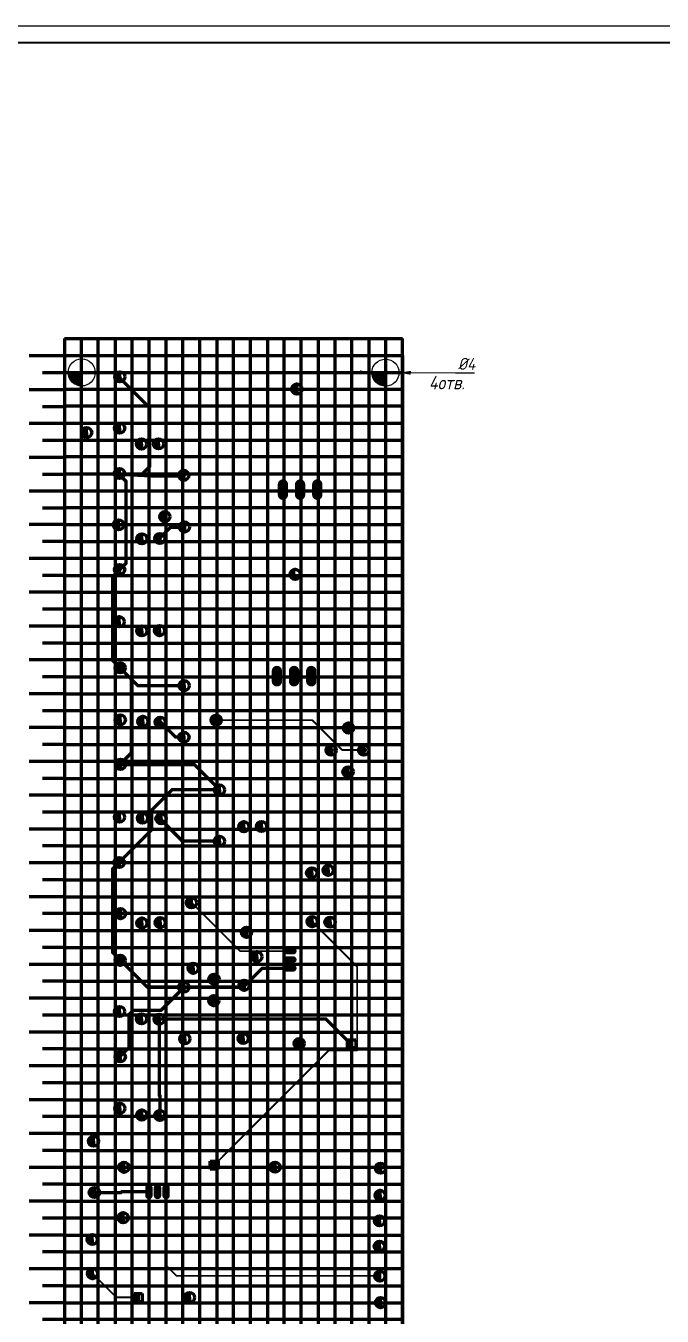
# Model space of a CAD drawing. Header units: millimetres. Extents: x 0 to 8800, y -367 to 2333.
# Drawn here: x 6874.5 to 7062.7, y 1215 to 1596.4 of the extents above; entities that cross this region are included whole.
import ezdxf

# ---------------------------------------------------------------- set-up
doc = ezdxf.new("R2010")
doc.units = ezdxf.units.MM
doc.header["$LTSCALE"] = 0.5
doc.layers.get('0').update_dxf_attribs({"lineweight": 60})
doc.layers.get('Defpoints').update_dxf_attribs({"color": 5})
for name, color, linetype in [('3-размеры', 6, 'Continuous'), ('BottomLayer', 5, 'Continuous'), ('KONTUR', 7, 'Continuous')]:
    doc.layers.add(name, color=color, linetype=linetype)
doc.layers.add('Основная', color=7, linetype='Continuous', lineweight=40)
doc.layers.add('Слой1', color=7, linetype='Continuous', lineweight=60)
doc.styles.get("Standard").update_dxf_attribs({"font": 'isocpeui.ttf', "width": 0.9})
doc.dimstyles.new('ISO-25', dxfattribs={"dimtxt": 3.5, "dimasz": 3.5, "dimexe": 2, "dimexo": 0, "dimgap": 1, "dimtad": 1, "dimtoh": 1, "dimdec": 0, "dimtxsty": 'Standard', "dimcen": 2.5, "dimadec": 0, "dimazin": 0, "dimtfac": 1, "dimtdec": 0, "dimtmove": 0, "dimatfit": 3, "dimldrblk": 'DOTSMALL', "dimfxl": 1, "dimarcsym": 0})

# ---------------------------------------------------------------- blocks, each defined once
blk = doc.blocks.new('*U91')
blk.add_line((0, 1.97), (0, -1.97))
blk = doc.blocks.new('*U92')
at = {"color": 0, "linetype": 'ByBlock', "lineweight": -2, "transparency": 16777216}
for p in [(0, 0), (10, 0), (20, 0), (30, 0), (40, 0), (50, 0), (60, 0), (70, 0), (80, 0), (90, 0), (100, 0), (110, 0), (120, 0), (130, 0), (140, 0), (150, 0), (160, 0), (170, 0), (180, 0), (190, 0), (200, 0), (210, 0), (220, 0), (230, 0), (240, 0), (250, 0)]:
    blk.add_blockref('*U91', p, dxfattribs=at)
blk = doc.blocks.new('*U93')
blk.add_line((3.25, 0), (-3.25, 0))
blk = doc.blocks.new('*U94')
at = {"color": 0, "linetype": 'ByBlock', "lineweight": -2, "transparency": 16777216}
for p in [(0, 0), (0, -5), (0, -10), (0, -15), (0, -20), (0, -25), (0, -30), (0, -35), (0, -40), (0, -45), (0, -50), (0, -55), (0, -60), (0, -65), (0, -70), (0, -75), (0, -80), (0, -85), (0, -90), (0, -95), (0, -100), (0, -105), (0, -110), (0, -115), (0, -120), (0, -125), (0, -130), (0, -135), (0, -140), (0, -145), (0, -150), (0, -155), (0, -160), (0, -165), (0, -170), (0, -175), (0, -180), (0, -185), (0, -190), (0, -195), (0, -200), (0, -205), (0, -210), (0, -215), (0, -220), (0, -225), (0, -230), (0, -235), (0, -240), (0, -245), (0, -250)]:
    blk.add_blockref('*U93', p, dxfattribs=at)
blk = doc.blocks.new('*U85')
for p, q in [((-50, 5), (50, 5)), ((-50, 0), (50, 0)), ((50, -5), (-50, -5))]:
    blk.add_line(p, q)
blk = doc.blocks.new('*U86')
at = {"color": 0, "linetype": 'ByBlock', "lineweight": -2, "transparency": 16777216}
for p in [(0, 285), (0, 270), (0, 255), (0, 240), (0, 225), (0, 210), (0, 195), (0, 180), (0, 165), (0, 150), (0, 135), (0, 120), (0, 105), (0, 90), (0, 75), (0, 60), (0, 45), (0, 30), (0, 15), (0, 0)]:
    blk.add_blockref('*U85', p, dxfattribs=at)
blk = doc.blocks.new('*U87')
for p, q in [((-5, 152.5), (-5, 147.5)), ((0, -152.5), (0, 152.5)), ((5, -152.5), (5, 152.5)), ((-5, 147.5), (-5, -152.5))]:
    blk.add_line(p, q)
blk = doc.blocks.new('*U88')
at = {"color": 0, "linetype": 'ByBlock', "lineweight": -2, "transparency": 16777216}
for p in [(0, 0), (15, 0), (30, 0), (45, 0), (60, 0), (75, 0), (90, 0)]:
    blk.add_blockref('*U87', p, dxfattribs=at)
blk = doc.blocks.new('*D108')
at = {"layer": '3-размеры', "color": 0, "lineweight": -2, "transparency": 16777216}
for p, q in [((6973.36, 1493.97), (6969.86, 1493.99)), ((6976.86, 1493.94), (6984.86, 1493.88)), ((7001.53, 1493.75), (6988.36, 1493.85)), ((7007.17, 1493.75), (7001.53, 1493.75))]:
    blk.add_line(p, q, dxfattribs=at)
at = {"layer": '3-размеры', "color": 0, "transparency": 16777216}
for points in [[(6973.37, 1494.55), (6973.36, 1493.38), (6976.86, 1493.94)], [(6988.37, 1494.43), (6988.36, 1493.27), (6984.86, 1493.88)]]:
    blk.add_solid(points, dxfattribs=at)
at = {"layer": 'Defpoints', "color": 0, "transparency": 16777216}
for p in [(6976.86, 1493.94), (6984.86, 1493.88)]:
    blk.add_point(p, dxfattribs=at)
at = {"layer": '3-размеры', "color": 0, "transparency": 16777216, "insert": (7004.85, 1496.5), "char_height": 3.5, "width": 4.1667, "attachment_point": 5}
blk.add_mtext('%%C4', dxfattribs=at)
blk = doc.blocks.new('_DotSmall')
at = {"color": 0, "linetype": 'ByBlock', "const_width": 0.5}
blk.add_lwpolyline([(-0.0625, 0, 1), (0.0625, 0, 1)], format="xyb", close=True, dxfattribs=at)

msp = doc.modelspace()

# ---------------------------------------------------------------- hatches: boundary and pattern name
h = msp.add_hatch(color=256)
h.dxf.hatch_style = 1
h.paths.add_polyline_path([(6902.33, 1494.15, 0.414214), (6900.83, 1492.65, 0.414214), (6902.33, 1491.15), (6902.33, 1492.65)])
h = msp.add_hatch(color=256)
h.dxf.hatch_style = 1
h.paths.add_polyline_path([(6954.67, 1490.54, 0.414214), (6953.17, 1489.04, 0.414214), (6954.67, 1487.54), (6954.67, 1489.04)])
h = msp.add_hatch(color=256)
h.dxf.hatch_style = 1
h.paths.add_polyline_path([(6892.48, 1477.66, 0.414214), (6890.98, 1476.16, 0.414214), (6892.48, 1474.66), (6892.48, 1476.16)])
h = msp.add_hatch(color=256)
h.dxf.hatch_style = 1
h.paths.add_polyline_path([(6902.24, 1478.97, 0.414214), (6900.74, 1477.47, 0.414214), (6902.24, 1475.97), (6902.24, 1477.47)])
h = msp.add_hatch(color=256)
h.dxf.hatch_style = 1
h.paths.add_polyline_path([(6908.74, 1474.3, 0.414214), (6907.24, 1472.8, 0.414214), (6908.74, 1471.3), (6908.74, 1472.8)])
h = msp.add_hatch(color=256)
h.dxf.hatch_style = 1
h.paths.add_polyline_path([(6913.75, 1474.35, 0.414214), (6912.25, 1472.85, 0.414214), (6913.75, 1471.35), (6913.75, 1472.85)])
h = msp.add_hatch(color=256)
h.dxf.hatch_style = 1
h.paths.add_polyline_path([(6902.17, 1465.57, 0.414214), (6900.67, 1464.07, 0.414214), (6902.17, 1462.57), (6902.17, 1464.07)])
h = msp.add_hatch(color=256)
h.dxf.hatch_style = 1
h.paths.add_polyline_path([(6921.19, 1465.04, 0.414214), (6919.69, 1463.54, 0.414214), (6921.19, 1462.04), (6921.19, 1463.54)])
h = msp.add_hatch(color=256)
h.dxf.hatch_style = 1
h.paths.add_polyline_path([(6901.89, 1450.39, 0.414214), (6900.39, 1448.89, 0.414214), (6901.89, 1447.39), (6901.89, 1448.89)])
h = msp.add_hatch(color=256)
h.dxf.hatch_style = 1
h.paths.add_polyline_path([(6915.63, 1452.82, 0.414214), (6914.13, 1451.32, 0.414214), (6915.63, 1449.82), (6915.63, 1451.32)])
h = msp.add_hatch(color=256)
h.dxf.hatch_style = 1
h.paths.add_polyline_path([(6921.45, 1449.77, 0.414214), (6919.95, 1448.27, 0.414214), (6921.45, 1446.77), (6921.45, 1448.27)])
h = msp.add_hatch(color=256)
h.dxf.hatch_style = 1
h.paths.add_polyline_path([(6908.84, 1446.25, 0.414214), (6907.34, 1444.75, 0.414214), (6908.84, 1443.25), (6908.84, 1444.75)])
h = msp.add_hatch(color=256)
h.dxf.hatch_style = 1
h.paths.add_polyline_path([(6914.12, 1446.38, 0.414214), (6912.62, 1444.88, 0.414214), (6914.12, 1443.38), (6914.12, 1444.88)])
h = msp.add_hatch(color=256)
h.dxf.hatch_style = 1
h.paths.add_polyline_path([(6902.24, 1437.16, 0.414214), (6900.74, 1435.66, 0.414214), (6902.24, 1434.16), (6902.24, 1435.66)])
h = msp.add_hatch(color=256)
h.dxf.hatch_style = 1
h.paths.add_polyline_path([(6954.18, 1435.77, 0.414214), (6952.68, 1434.27, 0.414214), (6954.18, 1432.77), (6954.18, 1434.27)])
h = msp.add_hatch(color=256)
h.dxf.hatch_style = 1
h.paths.add_polyline_path([(6902.09, 1421.77, 0.414214), (6900.59, 1420.27, 0.414214), (6902.09, 1418.77), (6902.09, 1420.27)])
h = msp.add_hatch(color=256)
h.dxf.hatch_style = 1
h.paths.add_polyline_path([(6908.8, 1419.07, 0.414214), (6907.3, 1417.57, 0.414214), (6908.8, 1416.07), (6908.8, 1417.57)])
h = msp.add_hatch(color=256)
h.dxf.hatch_style = 1
h.paths.add_polyline_path([(6914.08, 1419.14, 0.414214), (6912.58, 1417.64, 0.414214), (6914.08, 1416.14), (6914.08, 1417.64)])
h = msp.add_hatch(color=256)
h.dxf.hatch_style = 1
h.paths.add_polyline_path([(6902.42, 1408.15, 0.414214), (6900.92, 1406.65, 0.414214), (6902.42, 1405.15), (6902.42, 1406.65)])
h = msp.add_hatch(color=256)
h.dxf.hatch_style = 1
h.paths.add_polyline_path([(6921.33, 1402.87, 0.414214), (6919.83, 1401.37, 0.414214), (6921.33, 1399.87), (6921.33, 1401.37)])
h = msp.add_hatch(color=256)
h.dxf.hatch_style = 1
h.paths.add_polyline_path([(6902.45, 1392.77, 0.414214), (6900.95, 1391.27, 0.414214), (6902.45, 1389.77), (6902.45, 1391.27)])
h = msp.add_hatch(color=256)
h.dxf.hatch_style = 1
h.paths.add_polyline_path([(6909.09, 1392.3, 0.414214), (6907.59, 1390.8, 0.414214), (6909.09, 1389.3), (6909.09, 1390.8)])
h = msp.add_hatch(color=256)
h.dxf.hatch_style = 1
h.paths.add_polyline_path([(6929.28, 1391.16, 1), (6932.28, 1391.16, 1)])
h = msp.add_hatch(color=256)
h.dxf.hatch_style = 1
h.paths.add_polyline_path([(6914.27, 1392.08, 0.414214), (6912.77, 1390.58, 0.414214), (6914.27, 1389.08), (6914.27, 1390.58)])
h = msp.add_hatch(color=256)
h.dxf.hatch_style = 1
h.paths.add_polyline_path([(6969.91, 1390.33, 0.414214), (6968.41, 1388.83, 0.414214), (6969.91, 1387.33), (6969.91, 1388.83)])
h = msp.add_hatch(color=256)
h.dxf.hatch_style = 1
h.paths.add_polyline_path([(6921.28, 1387.61, 0.414214), (6919.78, 1386.11, 0.414214), (6921.28, 1384.61), (6921.28, 1386.11)])
h = msp.add_hatch(color=256)
h.dxf.hatch_style = 1
h.paths.add_polyline_path([(6964.83, 1383.8, 0.414214), (6963.33, 1382.3, 0.414214), (6964.83, 1380.8), (6964.83, 1382.3)])
h = msp.add_hatch(color=256)
h.dxf.hatch_style = 1
h.paths.add_polyline_path([(6974.43, 1383.78, 0.414214), (6972.93, 1382.28, 0.414214), (6974.43, 1380.78), (6974.43, 1382.28)])
h = msp.add_hatch(color=256)
h.dxf.hatch_style = 1
h.paths.add_polyline_path([(6902.51, 1379.61, 0.414214), (6901.01, 1378.11, 0.414214), (6902.51, 1376.61), (6902.51, 1378.11)])
h = msp.add_hatch(color=256)
h.dxf.hatch_style = 1
h.paths.add_polyline_path([(6969.8, 1377.39, 0.414214), (6968.3, 1375.89, 0.414214), (6969.8, 1374.39), (6969.8, 1375.89)])
h = msp.add_hatch(color=256)
h.dxf.hatch_style = 1
h.paths.add_polyline_path([(6931.78, 1372.03, 0.414214), (6930.28, 1370.53, 0.414214), (6931.78, 1369.03), (6931.78, 1370.53)])
h = msp.add_hatch(color=256)
h.dxf.hatch_style = 1
h.paths.add_polyline_path([(6902.22, 1364.03, 0.414214), (6900.72, 1362.53, 0.414214), (6902.22, 1361.03), (6902.22, 1362.53)])
h = msp.add_hatch(color=256)
h.dxf.hatch_style = 1
h.paths.add_polyline_path([(6909.02, 1363.67, 0.414214), (6907.52, 1362.17, 0.414214), (6909.02, 1360.67), (6909.02, 1362.17)])
h = msp.add_hatch(color=256)
h.dxf.hatch_style = 1
h.paths.add_polyline_path([(6914.49, 1363.55, 0.414214), (6912.99, 1362.05, 0.414214), (6914.49, 1360.55), (6914.49, 1362.05)])
h = msp.add_hatch(color=256)
h.dxf.hatch_style = 1
h.paths.add_polyline_path([(6938.98, 1361.18, 0.414214), (6937.48, 1359.68, 0.414214), (6938.98, 1358.18), (6938.98, 1359.68)])
h = msp.add_hatch(color=256)
h.dxf.hatch_style = 1
h.paths.add_polyline_path([(6944.21, 1361.24, 0.414214), (6942.71, 1359.74, 0.414214), (6944.21, 1358.24), (6944.21, 1359.74)])
h = msp.add_hatch(color=256)
h.dxf.hatch_style = 1
h.paths.add_polyline_path([(6931.74, 1356.92, 0.414214), (6930.24, 1355.42, 0.414214), (6931.74, 1353.92), (6931.74, 1355.42)])
h = msp.add_hatch(color=256)
h.dxf.hatch_style = 1
h.paths.add_polyline_path([(6902.15, 1350.61, 0.414214), (6900.65, 1349.11, 0.414214), (6902.15, 1347.61), (6902.15, 1349.11)])
h = msp.add_hatch(color=256)
h.dxf.hatch_style = 1
h.paths.add_polyline_path([(6959.05, 1347.51, 0.414214), (6957.55, 1346.01, 0.414214), (6959.05, 1344.51), (6959.05, 1346.01)])
h = msp.add_hatch(color=256)
h.dxf.hatch_style = 1
h.paths.add_polyline_path([(6963.94, 1348.28, 0.414214), (6962.44, 1346.78, 0.414214), (6963.94, 1345.28), (6963.94, 1346.78)])
h = msp.add_hatch(color=256)
h.dxf.hatch_style = 1
h.paths.add_polyline_path([(6902.49, 1335.48, 0.414214), (6900.99, 1333.98, 0.414214), (6902.49, 1332.48), (6902.49, 1333.98)])
h = msp.add_hatch(color=256)
h.dxf.hatch_style = 1
h.paths.add_polyline_path([(6923.52, 1338.67, 0.414214), (6922.02, 1337.17, 0.414214), (6923.52, 1335.67), (6923.52, 1337.17)])
h = msp.add_hatch(color=256)
h.dxf.hatch_style = 1
h.paths.add_polyline_path([(6908.86, 1332.7, 0.414214), (6907.36, 1331.2, 0.414214), (6908.86, 1329.7), (6908.86, 1331.2)])
h = msp.add_hatch(color=256)
h.dxf.hatch_style = 1
h.paths.add_polyline_path([(6914.26, 1332.81, 0.414214), (6912.76, 1331.31, 0.414214), (6914.26, 1329.81), (6914.26, 1331.31)])
h = msp.add_hatch(color=256)
h.dxf.hatch_style = 1
h.paths.add_polyline_path([(6959.2, 1333.12, 0.414214), (6957.7, 1331.62, 0.414214), (6959.2, 1330.12), (6959.2, 1331.62)])
h = msp.add_hatch(color=256)
h.dxf.hatch_style = 1
h.paths.add_polyline_path([(6964.48, 1332.94, 0.414214), (6962.98, 1331.44, 0.414214), (6964.48, 1329.94), (6964.48, 1331.44)])
h = msp.add_hatch(color=256)
h.dxf.hatch_style = 1
h.paths.add_polyline_path([(6939.78, 1329.97, 0.414214), (6938.28, 1328.47, 0.414214), (6939.78, 1326.97), (6939.78, 1328.47)])
h = msp.add_hatch(color=256)
h.dxf.hatch_style = 1
h.paths.add_polyline_path([(6902.38, 1321.68, 0.414214), (6900.88, 1320.18, 0.414214), (6902.38, 1318.68), (6902.38, 1320.18)])
h = msp.add_hatch(color=256)
h.dxf.hatch_style = 1
h.paths.add_polyline_path([(6942.81, 1322.74, 0.414214), (6941.31, 1321.24, 0.414214), (6942.81, 1319.74), (6942.81, 1321.24)])
h = msp.add_hatch(color=256)
h.dxf.hatch_style = 1
h.paths.add_polyline_path([(6924.03, 1319.31, 0.414214), (6922.53, 1317.81, 0.414214), (6924.03, 1316.31), (6924.03, 1317.81)])
h = msp.add_hatch(color=256)
h.dxf.hatch_style = 1
h.paths.add_polyline_path([(6930.16, 1316.12, 0.414214), (6928.66, 1314.62, 0.414214), (6930.16, 1313.12), (6930.16, 1314.62)])
h = msp.add_hatch(color=256)
h.dxf.hatch_style = 1
h.paths.add_polyline_path([(6921.25, 1313.73, 0.414214), (6919.75, 1312.23, 0.414214), (6921.25, 1310.73), (6921.25, 1312.23)])
h = msp.add_hatch(color=256)
h.dxf.hatch_style = 1
h.paths.add_polyline_path([(6939.1, 1314.29, 0.414214), (6937.6, 1312.79, 0.414214), (6939.1, 1311.29), (6939.1, 1312.79)])
h = msp.add_hatch(color=256)
h.dxf.hatch_style = 1
h.paths.add_polyline_path([(6930.1, 1309.77, 0.414214), (6928.6, 1308.27, 0.414214), (6930.1, 1306.77), (6930.1, 1308.27)])
h = msp.add_hatch(color=256)
h.dxf.hatch_style = 1
h.paths.add_polyline_path([(6902.23, 1306.55, 0.414214), (6900.73, 1305.05, 0.414214), (6902.23, 1303.55), (6902.23, 1305.05)])
h = msp.add_hatch(color=256)
h.dxf.hatch_style = 1
h.paths.add_polyline_path([(6908.74, 1304.36, 0.414214), (6907.24, 1302.86, 0.414214), (6908.74, 1301.36), (6908.74, 1302.86)])
h = msp.add_hatch(color=256)
h.dxf.hatch_style = 1
h.paths.add_polyline_path([(6913.94, 1304.25, 0.414214), (6912.44, 1302.75, 0.414214), (6913.94, 1301.25), (6913.94, 1302.75)])
h = msp.add_hatch(color=256)
h.dxf.hatch_style = 1
h.paths.add_polyline_path([(6921.54, 1298.49, 0.414214), (6920.04, 1296.99, 0.414214), (6921.54, 1295.49), (6921.54, 1296.99)])
h = msp.add_hatch(color=256)
h.dxf.hatch_style = 1
h.paths.add_polyline_path([(6938.82, 1298.59, 0.414214), (6937.32, 1297.09, 0.414214), (6938.82, 1295.59), (6938.82, 1297.09)])
h = msp.add_hatch(color=256)
h.dxf.hatch_style = 1
h.paths.add_polyline_path([(6955.37, 1297.08, 0.414214), (6953.87, 1295.58, 0.414214), (6955.37, 1294.08), (6955.37, 1295.58)])
h = msp.add_hatch(color=256)
h.dxf.hatch_style = 1
h.paths.add_polyline_path([(6902.44, 1293.12, 0.414214), (6900.94, 1291.62, 0.414214), (6902.44, 1290.12), (6902.44, 1291.62)])
h = msp.add_hatch(color=256)
h.dxf.hatch_style = 1
h.paths.add_polyline_path([(6970.84, 1296.69), (6969.66, 1296.69), (6969.66, 1294.29), (6970.84, 1294.29)])
h = msp.add_hatch(color=256)
h.dxf.hatch_style = 1
h.paths.add_polyline_path([(6902.29, 1277.92, 0.414214), (6900.79, 1276.42, 0.414214), (6902.29, 1274.92), (6902.29, 1276.42)])
h = msp.add_hatch(color=256)
h.dxf.hatch_style = 1
h.paths.add_polyline_path([(6908.84, 1275.93, 0.414214), (6907.34, 1274.43, 0.414214), (6908.84, 1272.93), (6908.84, 1274.43)])
h = msp.add_hatch(color=256)
h.dxf.hatch_style = 1
h.paths.add_polyline_path([(6914.15, 1275.83, 0.414214), (6912.65, 1274.33, 0.414214), (6914.15, 1272.83), (6914.15, 1274.33)])
h = msp.add_hatch(color=256)
h.dxf.hatch_style = 1
h.paths.add_polyline_path([(6894.53, 1268.19, 0.414214), (6893.03, 1266.69, 0.414214), (6894.53, 1265.19), (6894.53, 1266.69)])
h = msp.add_hatch(color=256)
h.dxf.hatch_style = 1
h.paths.add_polyline_path([(6903.54, 1260.5, 0.414214), (6902.04, 1259, 0.414214), (6903.54, 1257.5), (6903.54, 1259)])
h = msp.add_hatch(color=256)
h.dxf.hatch_style = 1
h.paths.add_polyline_path([(6930.2, 1260.81), (6929.01, 1260.81), (6929.01, 1258.41), (6930.2, 1258.41)])
h = msp.add_hatch(color=256)
h.dxf.hatch_style = 1
h.paths.add_polyline_path([(6948.2, 1260.55, 0.414214), (6946.7, 1259.05, 0.414214), (6948.2, 1257.55), (6948.2, 1259.05)])
h = msp.add_hatch(color=256)
h.dxf.hatch_style = 1
h.paths.add_polyline_path([(6979.4, 1260.23, 0.414214), (6977.9, 1258.73, 0.414214), (6979.4, 1257.23), (6979.4, 1258.73)])
h = msp.add_hatch(color=256)
h.dxf.hatch_style = 1
h.paths.add_polyline_path([(6894.78, 1253.05, 0.414214), (6893.28, 1251.55, 0.414214), (6894.78, 1250.05), (6894.78, 1251.55)])
h = msp.add_hatch(color=256)
h.dxf.hatch_style = 1
h.paths.add_polyline_path([(6979.27, 1252.2, 0.414214), (6977.77, 1250.7, 0.414214), (6979.27, 1249.2), (6979.27, 1250.7)])
h = msp.add_hatch(color=256)
h.dxf.hatch_style = 1
h.paths.add_polyline_path([(6903.28, 1245.59, 0.414214), (6901.78, 1244.09, 0.414214), (6903.28, 1242.59), (6903.28, 1244.09)])
h = msp.add_hatch(color=256)
h.dxf.hatch_style = 1
h.paths.add_polyline_path([(6979.14, 1244.69, 0.414214), (6977.64, 1243.19, 0.414214), (6979.14, 1241.69), (6979.14, 1243.19)])
h = msp.add_hatch(color=256)
h.dxf.hatch_style = 1
h.paths.add_polyline_path([(6894.17, 1239.13, 0.414214), (6892.67, 1237.63, 0.414214), (6894.17, 1236.13), (6894.17, 1237.63)])
h = msp.add_hatch(color=256)
h.dxf.hatch_style = 1
h.paths.add_polyline_path([(6979.06, 1237.13, 0.414214), (6977.56, 1235.63, 0.414214), (6979.06, 1234.13), (6979.06, 1235.63)])
h = msp.add_hatch(color=256)
h.dxf.hatch_style = 1
h.paths.add_polyline_path([(6894.22, 1229.07, 0.414214), (6892.72, 1227.57, 0.414214), (6894.22, 1226.07), (6894.22, 1227.57)])
h = msp.add_hatch(color=256)
h.dxf.hatch_style = 1
h.paths.add_polyline_path([(6979.18, 1228.34, 0.414214), (6977.68, 1226.84, 0.414214), (6979.18, 1225.34), (6979.18, 1226.84)])
h = msp.add_hatch(color=256)
h.dxf.hatch_style = 1
h.paths.add_polyline_path([(6907.7, 1221.64), (6906.52, 1221.64), (6906.52, 1219.24), (6907.7, 1219.24)])
h = msp.add_hatch(color=256)
h.dxf.hatch_style = 1
h.paths.add_polyline_path([(6922.89, 1222.02, 0.414214), (6921.39, 1220.52, 0.414214), (6922.89, 1219.02), (6922.89, 1220.52)])
h = msp.add_hatch(color=256)
h.dxf.hatch_style = 1
h.paths.add_polyline_path([(6979.43, 1220.48, 0.414214), (6977.93, 1218.98, 0.414214), (6979.43, 1217.48), (6979.43, 1218.98)])
at = {"layer": 'BottomLayer'}
h = msp.add_hatch(color=256, dxfattribs=at)
h.dxf.hatch_style = 1
edge = h.paths.add_edge_path()
edge.add_line((6891.02, 1493.95), (6887.02, 1493.95))
edge.add_arc((6891.05, 1493.98), 4.03, 180.378, 269.622)
edge.add_line((6891.02, 1489.95), (6891.02, 1493.95))
h = msp.add_hatch(color=256, dxfattribs=at)
h.dxf.hatch_style = 1
edge = h.paths.add_edge_path()
edge.add_line((6980.86, 1493.91), (6976.86, 1493.91))
edge.add_arc((6980.89, 1493.94), 4.03, 180.378, 269.622)
edge.add_line((6980.86, 1489.91), (6980.86, 1493.91))

# ---------------------------------------------------------------- linework, layer by layer
for p, q in [((6885.95, 1503.97), (6985.95, 1503.97)), ((6985.95, 1498.97), (6985.95, 1503.97)), ((6885.92, 1498.83), (6875.49, 1498.83)), ((6885.92, 1498.83), (6885.92, 1496.33)), ((6885.95, 1498.97), (6985.95, 1498.97)), ((6985.95, 1498.97), (6985.95, 1198.97)), ((6885.92, 1493.83), (6879.42, 1493.83)), ((6885.92, 1488.83), (6875.49, 1488.83)), ((6885.92, 1483.83), (6879.42, 1483.83)), ((6885.92, 1478.83), (6875.49, 1478.83)), ((6885.92, 1473.83), (6879.42, 1473.83)), ((6885.92, 1468.83), (6875.49, 1468.83)), ((6885.92, 1463.83), (6879.42, 1463.83)), ((6885.92, 1458.83), (6875.49, 1458.83)), ((6885.92, 1453.83), (6879.42, 1453.83))]:
    msp.add_line(p, q)
for p, q in [((6963.84, 1382.81), (6963.8, 1381.96)), ((6963.8, 1381.96), (6964.37, 1381.34)), ((6964.46, 1383.38), (6963.84, 1382.81)), ((6973.84, 1382.81), (6973.8, 1381.96)), ((6973.8, 1381.96), (6974.37, 1381.34)), ((6974.46, 1383.38), (6973.84, 1382.81))]:
    msp.add_line(p, q, dxfattribs=at)
for points, const_width in [([(6902.02, 1492.58), (6911.17, 1483.44)], 1), ([(6911.17, 1466.16), (6911.17, 1483.44)], 1), ([(6908.88, 1463.88), (6911.17, 1466.16)], 1), ([(6902.02, 1463.88), (6912.08, 1463.37)], 1), ([(6902.02, 1463.88), (6904.16, 1461.74)], 1), ([(6902.02, 1463.88), (6908.88, 1463.88)], 1), ([(6904.16, 1437.56), (6904.16, 1461.74)], 1), ([(6912.08, 1463.37), (6921.07, 1463.37)], 1), ([(6950.54, 1460.83), (6950.54, 1457.78)], 3.05), ([(6955.62, 1460.83), (6955.62, 1457.78)], 3.05), ([(6960.7, 1460.83), (6960.7, 1457.78)], 3.05), ([(6913.71, 1444.57), (6917.26, 1448.13)], 1), ([(6917.26, 1448.13), (6921.07, 1448.13)], 1), ([(6902.28, 1435.68), (6904.16, 1437.56)], 1), ([(6900.15, 1433.55), (6902.28, 1435.68)], 1), ([(6900.15, 1408.86), (6900.15, 1433.55)], 1), ([(6900.15, 1408.86), (6902.28, 1406.73)], 1), ([(6902.28, 1406.73), (6905.68, 1403.32)], 1), ([(6905.68, 1403.32), (6907.61, 1401.39)], 1), ([(6905.68, 1381.43), (6905.68, 1403.32)], 1), ([(6948.76, 1405.71), (6948.76, 1402.66)], 3.05), ([(6953.84, 1405.71), (6953.84, 1402.66)], 3.05), ([(6958.92, 1405.71), (6958.92, 1402.66)], 3.05), ([(6907.61, 1401.39), (6921.33, 1401.39)], 1), ([(6914.22, 1390.73), (6918.79, 1386.15)], 1), ([(6930.73, 1391.13), (6959.28, 1391.13)], 0.508), ([(6959.28, 1391.13), (6968.06, 1382.34)], 0.508), ([(6918.79, 1386.15), (6921.33, 1386.15)], 1), ([(6902.28, 1378.03), (6905.68, 1381.43)], 1), ([(6968.06, 1382.34), (6974.84, 1382.34)], 0.508), ([(6902.28, 1378.03), (6924.38, 1378.03)], 1), ([(6924.38, 1378.03), (6931.74, 1370.66)], 1), ([(6911.68, 1364.51), (6917.82, 1370.66)], 1), ([(6917.82, 1370.66), (6931.74, 1370.66)], 1), ([(6911.68, 1358.72), (6911.68, 1364.51)], 1), ([(6914.22, 1362.02), (6920.82, 1355.42)], 1), ([(6902.28, 1349.32), (6911.68, 1358.72)], 1), ([(6920.82, 1355.42), (6931.74, 1355.42)], 1), ([(6900.15, 1347.19), (6902.28, 1349.32)], 1), ([(6900.15, 1322.5), (6900.15, 1347.19)], 1), ([(6923.06, 1337.72), (6937.86, 1322.91)], 0.508), ([(6959.17, 1331.61), (6972.48, 1318.3)], 0.508), ([(6953.57, 1322.91), (6951.57, 1322.91)], 2), ([(6900.15, 1322.5), (6902.28, 1320.37)], 1), ([(6902.28, 1320.37), (6910.41, 1312.24)], 1), ([(6937.86, 1322.91), (6952.57, 1322.91)], 0.508), ([(6953.57, 1320.37), (6951.57, 1320.37)], 2), ([(6938.85, 1312.24), (6944.44, 1317.83)], 1), ([(6944.44, 1317.83), (6952.57, 1317.83)], 1), ([(6953.57, 1317.83), (6951.57, 1317.83)], 2), ([(6972.48, 1293.55), (6972.48, 1318.3)], 0.508), ([(6910.41, 1312.24), (6921.33, 1312.24)], 1), ([(6914.47, 1305.38), (6921.33, 1312.24)], 1), ([(6921.33, 1312.24), (6938.85, 1312.24)], 1), ([(6905.02, 1304.11), (6906.29, 1305.38)], 1), ([(6905.02, 1294.41), (6905.02, 1304.11)], 1), ([(6906.29, 1305.38), (6914.47, 1305.38)], 1), ([(6913.96, 1280.29), (6913.96, 1302.84)], 1), ([(6913.96, 1302.84), (6963.24, 1302.84)], 1), ([(6963.24, 1302.84), (6970.6, 1295.48)], 1), ([(6902.28, 1291.67), (6905.02, 1294.41)], 1), ([(6929.96, 1259.41), (6964.1, 1293.55)], 0.508), ([(6964.1, 1293.55), (6972.48, 1293.55)], 0.508), ([(6913.96, 1280.29), (6914.22, 1280.03)], 1), ([(6914.22, 1274.39), (6914.22, 1280.03)], 1), ([(6894.4, 1251.53), (6902.63, 1251.53)], 1), ([(6902.63, 1251.53), (6902.87, 1251.77)], 1), ([(6902.87, 1251.77), (6910.91, 1251.77)], 1), ([(6910.91, 1252.87), (6910.91, 1250.67)], 2.2), ([(6913.45, 1252.87), (6913.45, 1250.67)], 2.2), ([(6915.99, 1252.87), (6915.99, 1250.67)], 2.2), ([(6915.99, 1229.95), (6915.99, 1251.77)], 0.508), ([(6915.99, 1229.95), (6919.04, 1226.9)], 0.508), ([(6894.15, 1227.66), (6901.26, 1220.55)], 0.508), ([(6919.04, 1226.9), (6979.24, 1226.9)], 0.508), ([(6901.26, 1220.55), (6907.61, 1220.55)], 0.508)]:
    msp.add_lwpolyline(points, dxfattribs=dict(at, const_width=const_width))
for points, const_width in [([(6901.77, 1492.58, 1), (6902.27, 1492.58, 1)], 0.5), ([(6910.92, 1483.44, 1), (6911.42, 1483.44, 1)], 0.5), ([(6910.92, 1483.44, 1), (6911.42, 1483.44, 1)], 0.5), ([(6910.92, 1466.16, 1), (6911.42, 1466.16, 1)], 0.5), ([(6910.92, 1466.16, 1), (6911.42, 1466.16, 1)], 0.5), ([(6901.77, 1463.88, 1), (6902.27, 1463.88, 1)], 0.5), ([(6901.77, 1463.88, 1), (6902.27, 1463.88, 1)], 0.5), ([(6901.77, 1463.88, 1), (6902.27, 1463.88, 1)], 0.5), ([(6903.91, 1461.74, 1), (6904.41, 1461.74, 1)], 0.5), ([(6903.91, 1461.74, 1), (6904.41, 1461.74, 1)], 0.5), ([(6908.63, 1463.88, 1), (6909.13, 1463.88, 1)], 0.5), ([(6908.63, 1463.88, 1), (6909.13, 1463.88, 1)], 0.5), ([(6911.83, 1463.37, 1), (6912.33, 1463.37, 1)], 0.5), ([(6911.83, 1463.37, 1), (6912.33, 1463.37, 1)], 0.5), ([(6920.82, 1463.37, 1), (6921.32, 1463.37, 1)], 0.5), ([(6949.78, 1460.83, 1), (6951.3, 1460.83, 1)], 1.52), ([(6954.86, 1460.83, 1), (6956.38, 1460.83, 1)], 1.52), ([(6959.94, 1460.83, 1), (6961.46, 1460.83, 1)], 1.52), ([(6949.78, 1457.78, 1), (6951.3, 1457.78, 1)], 1.52), ([(6954.86, 1457.78, 1), (6956.38, 1457.78, 1)], 1.52), ([(6959.94, 1457.78, 1), (6961.46, 1457.78, 1)], 1.52), ([(6917.01, 1448.13, 1), (6917.51, 1448.13, 1)], 0.5), ([(6917.01, 1448.13, 1), (6917.51, 1448.13, 1)], 0.5), ([(6920.82, 1448.13, 1), (6921.32, 1448.13, 1)], 0.5), ([(6913.46, 1444.57, 1), (6913.96, 1444.57, 1)], 0.5), ([(6903.91, 1437.56, 1), (6904.41, 1437.56, 1)], 0.5), ([(6903.91, 1437.56, 1), (6904.41, 1437.56, 1)], 0.5), ([(6902.03, 1435.68, 1), (6902.53, 1435.68, 1)], 0.5), ([(6902.03, 1435.68, 1), (6902.53, 1435.68, 1)], 0.5), ([(6899.9, 1433.55, 1), (6900.4, 1433.55, 1)], 0.5), ([(6899.9, 1433.55, 1), (6900.4, 1433.55, 1)], 0.5), ([(6899.9, 1408.86, 1), (6900.4, 1408.86, 1)], 0.5), ([(6899.9, 1408.86, 1), (6900.4, 1408.86, 1)], 0.5), ([(6901.68, 1406.73, 1), (6902.88, 1406.73, 1)], 1.2), ([(6902.03, 1406.73, 1), (6902.53, 1406.73, 1)], 0.5), ([(6902.03, 1406.73, 1), (6902.53, 1406.73, 1)], 0.5), ([(6905.43, 1403.32, 1), (6905.93, 1403.32, 1)], 0.5), ([(6905.43, 1403.32, 1), (6905.93, 1403.32, 1)], 0.5), ([(6905.43, 1403.32, 1), (6905.93, 1403.32, 1)], 0.5), ([(6948, 1405.71, 1), (6949.52, 1405.71, 1)], 1.52), ([(6948, 1402.66, 1), (6949.52, 1402.66, 1)], 1.52), ([(6953.08, 1405.71, 1), (6954.6, 1405.71, 1)], 1.52), ([(6953.08, 1402.66, 1), (6954.6, 1402.66, 1)], 1.52), ([(6958.16, 1405.71, 1), (6959.68, 1405.71, 1)], 1.52), ([(6958.16, 1402.66, 1), (6959.68, 1402.66, 1)], 1.52), ([(6907.36, 1401.39, 1), (6907.86, 1401.39, 1)], 0.5), ([(6907.36, 1401.39, 1), (6907.86, 1401.39, 1)], 0.5), ([(6921.08, 1401.39, 1), (6921.58, 1401.39, 1)], 0.5), ([(6913.97, 1390.73, 1), (6914.47, 1390.73, 1)], 0.5), ([(6930.6, 1391.13, 1), (6930.85, 1391.13, 1)], 0.254), ([(6959.15, 1391.13, 1), (6959.4, 1391.13, 1)], 0.254), ([(6959.15, 1391.13, 1), (6959.4, 1391.13, 1)], 0.254), ([(6918.54, 1386.15, 1), (6919.04, 1386.15, 1)], 0.5), ([(6918.54, 1386.15, 1), (6919.04, 1386.15, 1)], 0.5), ([(6921.08, 1386.15, 1), (6921.58, 1386.15, 1)], 0.5), ([(6905.43, 1381.43, 1), (6905.93, 1381.43, 1)], 0.5), ([(6905.43, 1381.43, 1), (6905.93, 1381.43, 1)], 0.5), ([(6964.54, 1382.34, 1), (6965.14, 1382.34, 1)], 0.6), ([(6967.94, 1382.34, 1), (6968.19, 1382.34, 1)], 0.254), ([(6967.94, 1382.34, 1), (6968.19, 1382.34, 1)], 0.254), ([(6974.54, 1382.34, 1), (6975.14, 1382.34, 1)], 0.6), ([(6974.72, 1382.34, 1), (6974.97, 1382.34, 1)], 0.254), ([(6902.03, 1378.03, 1), (6902.53, 1378.03, 1)], 0.5), ([(6902.03, 1378.03, 1), (6902.53, 1378.03, 1)], 0.5), ([(6924.13, 1378.03, 1), (6924.63, 1378.03, 1)], 0.5), ([(6924.13, 1378.03, 1), (6924.63, 1378.03, 1)], 0.5), ([(6917.57, 1370.66, 1), (6918.07, 1370.66, 1)], 0.5), ([(6917.57, 1370.66, 1), (6918.07, 1370.66, 1)], 0.5), ([(6931.49, 1370.66, 1), (6931.99, 1370.66, 1)], 0.5), ([(6931.49, 1370.66, 1), (6931.99, 1370.66, 1)], 0.5), ([(6911.43, 1364.51, 1), (6911.93, 1364.51, 1)], 0.5), ([(6911.43, 1364.51, 1), (6911.93, 1364.51, 1)], 0.5), ([(6913.97, 1362.02, 1), (6914.47, 1362.02, 1)], 0.5), ([(6911.43, 1358.72, 1), (6911.93, 1358.72, 1)], 0.5), ([(6911.43, 1358.72, 1), (6911.93, 1358.72, 1)], 0.5), ([(6920.57, 1355.42, 1), (6921.07, 1355.42, 1)], 0.5), ([(6920.57, 1355.42, 1), (6921.07, 1355.42, 1)], 0.5), ([(6931.49, 1355.42, 1), (6931.99, 1355.42, 1)], 0.5), ([(6899.9, 1347.19, 1), (6900.4, 1347.19, 1)], 0.5), ([(6899.9, 1347.19, 1), (6900.4, 1347.19, 1)], 0.5), ([(6902.03, 1349.32, 1), (6902.53, 1349.32, 1)], 0.5), ([(6902.03, 1349.32, 1), (6902.53, 1349.32, 1)], 0.5), ([(6922.93, 1337.72, 1), (6923.18, 1337.72, 1)], 0.254), ([(6959.05, 1331.61, 1), (6959.3, 1331.61, 1)], 0.254), ([(6951.07, 1322.91, 1), (6952.07, 1322.91, 1)], 1), ([(6953.07, 1322.91, 1), (6954.07, 1322.91, 1)], 1), ([(6899.9, 1322.5, 1), (6900.4, 1322.5, 1)], 0.5), ([(6899.9, 1322.5, 1), (6900.4, 1322.5, 1)], 0.5), ([(6901.68, 1320.37, 1), (6902.88, 1320.37, 1)], 1.2), ([(6902.03, 1320.37, 1), (6902.53, 1320.37, 1)], 0.5), ([(6902.03, 1320.37, 1), (6902.53, 1320.37, 1)], 0.5), ([(6937.74, 1322.91, 1), (6937.99, 1322.91, 1)], 0.254), ([(6937.74, 1322.91, 1), (6937.99, 1322.91, 1)], 0.254), ([(6951.07, 1320.37, 1), (6952.07, 1320.37, 1)], 1), ([(6952.44, 1322.91, 1), (6952.7, 1322.91, 1)], 0.254), ([(6953.07, 1320.37, 1), (6954.07, 1320.37, 1)], 1), ([(6944.19, 1317.83, 1), (6944.69, 1317.83, 1)], 0.5), ([(6944.19, 1317.83, 1), (6944.69, 1317.83, 1)], 0.5), ([(6951.07, 1317.83, 1), (6952.07, 1317.83, 1)], 1), ([(6952.32, 1317.83, 1), (6952.82, 1317.83, 1)], 0.5), ([(6953.07, 1317.83, 1), (6954.07, 1317.83, 1)], 1), ([(6972.36, 1318.3, 1), (6972.61, 1318.3, 1)], 0.254), ([(6972.36, 1318.3, 1), (6972.61, 1318.3, 1)], 0.254), ([(6910.16, 1312.24, 1), (6910.66, 1312.24, 1)], 0.5), ([(6910.16, 1312.24, 1), (6910.66, 1312.24, 1)], 0.5), ([(6921.08, 1312.24, 1), (6921.58, 1312.24, 1)], 0.5), ([(6921.08, 1312.24, 1), (6921.58, 1312.24, 1)], 0.5), ([(6921.08, 1312.24, 1), (6921.58, 1312.24, 1)], 0.5), ([(6938.6, 1312.24, 1), (6939.1, 1312.24, 1)], 0.5), ([(6938.6, 1312.24, 1), (6939.1, 1312.24, 1)], 0.5), ([(6904.77, 1304.11, 1), (6905.27, 1304.11, 1)], 0.5), ([(6904.77, 1304.11, 1), (6905.27, 1304.11, 1)], 0.5), ([(6906.04, 1305.38, 1), (6906.54, 1305.38, 1)], 0.5), ([(6906.04, 1305.38, 1), (6906.54, 1305.38, 1)], 0.5), ([(6914.22, 1305.38, 1), (6914.72, 1305.38, 1)], 0.5), ([(6914.22, 1305.38, 1), (6914.72, 1305.38, 1)], 0.5), ([(6913.71, 1302.84, 1), (6914.21, 1302.84, 1)], 0.5), ([(6913.71, 1302.84, 1), (6914.21, 1302.84, 1)], 0.5), ([(6962.99, 1302.84, 1), (6963.49, 1302.84, 1)], 0.5), ([(6962.99, 1302.84, 1), (6963.49, 1302.84, 1)], 0.5), ([(6904.77, 1294.41, 1), (6905.27, 1294.41, 1)], 0.5), ([(6904.77, 1294.41, 1), (6905.27, 1294.41, 1)], 0.5), ([(6963.98, 1293.55, 1), (6964.23, 1293.55, 1)], 0.254), ([(6963.98, 1293.55, 1), (6964.23, 1293.55, 1)], 0.254), ([(6970.35, 1295.48, 1), (6970.85, 1295.48, 1)], 0.5), ([(6972.36, 1293.55, 1), (6972.61, 1293.55, 1)], 0.254), ([(6972.36, 1293.55, 1), (6972.61, 1293.55, 1)], 0.254), ([(6902.03, 1291.67, 1), (6902.53, 1291.67, 1)], 0.5), ([(6913.71, 1280.29, 1), (6914.21, 1280.29, 1)], 0.5), ([(6913.71, 1280.29, 1), (6914.21, 1280.29, 1)], 0.5), ([(6913.97, 1280.03, 1), (6914.47, 1280.03, 1)], 0.5), ([(6913.97, 1280.03, 1), (6914.47, 1280.03, 1)], 0.5), ([(6913.97, 1274.39, 1), (6914.47, 1274.39, 1)], 0.5), ([(6894.15, 1251.53, 1), (6894.65, 1251.53, 1)], 0.5), ([(6902.38, 1251.53, 1), (6902.88, 1251.53, 1)], 0.5), ([(6902.38, 1251.53, 1), (6902.88, 1251.53, 1)], 0.5), ([(6902.62, 1251.77, 1), (6903.12, 1251.77, 1)], 0.5), ([(6902.62, 1251.77, 1), (6903.12, 1251.77, 1)], 0.5), ([(6910.36, 1252.87, 1), (6911.46, 1252.87, 1)], 1.1), ([(6910.36, 1250.67, 1), (6911.46, 1250.67, 1)], 1.1), ([(6910.66, 1251.77, 1), (6911.16, 1251.77, 1)], 0.5), ([(6912.9, 1252.87, 1), (6914, 1252.87, 1)], 1.1), ([(6912.9, 1250.67, 1), (6914, 1250.67, 1)], 1.1), ([(6915.44, 1252.87, 1), (6916.54, 1252.87, 1)], 1.1), ([(6915.44, 1250.67, 1), (6916.54, 1250.67, 1)], 1.1), ([(6915.87, 1251.77, 1), (6916.12, 1251.77, 1)], 0.254), ([(6915.87, 1229.95, 1), (6916.12, 1229.95, 1)], 0.254), ([(6915.87, 1229.95, 1), (6916.12, 1229.95, 1)], 0.254), ([(6894.02, 1227.66, 1), (6894.28, 1227.66, 1)], 0.254), ([(6918.92, 1226.9, 1), (6919.17, 1226.9, 1)], 0.254), ([(6918.92, 1226.9, 1), (6919.17, 1226.9, 1)], 0.254), ([(6979.11, 1226.9, 1), (6979.37, 1226.9, 1)], 0.254), ([(6901.14, 1220.55, 1), (6901.39, 1220.55, 1)], 0.254), ([(6901.14, 1220.55, 1), (6901.39, 1220.55, 1)], 0.254)]:
    msp.add_lwpolyline(points, format="xyb", close=True, dxfattribs=dict(at, const_width=const_width))
for centre in [(6891.02, 1493.95), (6980.86, 1493.91)]:
    msp.add_circle(centre, 4, dxfattribs=at)
at = {"layer": 'KONTUR'}
msp.add_line((6511.38, 1596.42), (7352.38, 1596.42), dxfattribs=at)
at = {"layer": 'Основная'}
msp.add_line((7347.38, 1591.42), (6531.38, 1591.42), dxfattribs=at)
at = {"layer": 'Слой1'}
for p, q in [((6902.33, 1491.15), (6902.33, 1494.15)), ((6902.33, 1492.65), (6902.33, 1491.15)), ((6954.67, 1487.54), (6954.67, 1490.54)), ((6954.67, 1489.04), (6954.67, 1487.54)), ((6892.48, 1474.66), (6892.48, 1477.66)), ((6902.24, 1475.97), (6902.24, 1478.97)), ((6902.24, 1477.47), (6902.24, 1475.97)), ((6892.48, 1476.16), (6892.48, 1474.66)), ((6908.74, 1471.3), (6908.74, 1474.3)), ((6908.74, 1472.8), (6908.74, 1471.3)), ((6913.75, 1471.35), (6913.75, 1474.35)), ((6913.75, 1472.85), (6913.75, 1471.35)), ((6902.17, 1462.57), (6902.17, 1465.57)), ((6921.19, 1462.04), (6921.19, 1465.04)), ((6902.17, 1464.07), (6902.17, 1462.57)), ((6921.19, 1463.54), (6921.19, 1462.04)), ((6901.89, 1447.39), (6901.89, 1450.39)), ((6915.63, 1449.82), (6915.63, 1452.82)), ((6915.63, 1451.32), (6915.63, 1449.82)), ((6921.45, 1446.77), (6921.45, 1449.77)), ((6901.89, 1448.89), (6901.89, 1447.39)), ((6908.84, 1443.25), (6908.84, 1446.25)), ((6914.12, 1443.38), (6914.12, 1446.38)), ((6921.45, 1448.27), (6921.45, 1446.77)), ((6908.84, 1444.75), (6908.84, 1443.25)), ((6914.12, 1444.88), (6914.12, 1443.38)), ((6902.24, 1434.16), (6902.24, 1437.16)), ((6902.24, 1435.66), (6902.24, 1434.16)), ((6954.18, 1434.27), (6954.18, 1432.77)), ((6902.09, 1418.77), (6902.09, 1421.77)), ((6902.09, 1420.27), (6902.09, 1418.77)), ((6908.8, 1416.07), (6908.8, 1419.07)), ((6914.08, 1416.14), (6914.08, 1419.14)), ((6908.8, 1417.57), (6908.8, 1416.07)), ((6914.08, 1417.64), (6914.08, 1416.14)), ((6902.42, 1405.15), (6902.42, 1408.15)), ((6902.42, 1406.65), (6902.42, 1405.15)), ((6921.33, 1399.87), (6921.33, 1402.87)), ((6921.33, 1401.37), (6921.33, 1399.87)), ((6902.45, 1389.77), (6902.45, 1392.77)), ((6909.09, 1389.3), (6909.09, 1392.3)), ((6902.45, 1391.27), (6902.45, 1389.77)), ((6909.09, 1390.8), (6909.09, 1389.3)), ((6914.27, 1389.08), (6914.27, 1392.08)), ((6914.27, 1390.58), (6914.27, 1389.08)), ((6969.91, 1387.33), (6969.91, 1390.33)), ((6969.91, 1388.83), (6969.91, 1387.33)), ((6921.28, 1384.61), (6921.28, 1387.61)), ((6921.28, 1386.11), (6921.28, 1384.61)), ((6964.83, 1380.8), (6964.83, 1383.8)), ((6964.83, 1382.3), (6964.83, 1380.8)), ((6974.43, 1380.78), (6974.43, 1383.78)), ((6974.43, 1382.28), (6974.43, 1380.78)), ((6902.51, 1376.61), (6902.51, 1379.61)), ((6902.51, 1378.11), (6902.51, 1376.61)), ((6969.8, 1374.39), (6969.8, 1377.39)), ((6969.8, 1375.89), (6969.8, 1374.39)), ((6931.78, 1369.03), (6931.78, 1372.03)), ((6931.78, 1370.53), (6931.78, 1369.03)), ((6902.22, 1361.03), (6902.22, 1364.03)), ((6902.22, 1362.53), (6902.22, 1361.03)), ((6909.02, 1360.67), (6909.02, 1363.67)), ((6909.02, 1362.17), (6909.02, 1360.67)), ((6914.49, 1360.55), (6914.49, 1363.55)), ((6914.49, 1362.05), (6914.49, 1360.55)), ((6938.98, 1358.18), (6938.98, 1361.18)), ((6938.98, 1359.68), (6938.98, 1358.18)), ((6944.21, 1358.24), (6944.21, 1361.24)), ((6944.21, 1359.74), (6944.21, 1358.24)), ((6931.74, 1353.92), (6931.74, 1356.92)), ((6931.74, 1355.42), (6931.74, 1353.92)), ((6902.15, 1347.61), (6902.15, 1350.61)), ((6902.15, 1349.11), (6902.15, 1347.61)), ((6959.05, 1344.51), (6959.05, 1347.51)), ((6963.94, 1345.28), (6963.94, 1348.28)), ((6963.94, 1346.78), (6963.94, 1345.28)), ((6959.05, 1346.01), (6959.05, 1344.51)), ((6902.49, 1332.48), (6902.49, 1335.48)), ((6923.52, 1335.67), (6923.52, 1338.67)), ((6923.52, 1337.17), (6923.52, 1335.67)), ((6902.49, 1333.98), (6902.49, 1332.48)), ((6908.86, 1329.7), (6908.86, 1332.7)), ((6914.26, 1329.81), (6914.26, 1332.81)), ((6914.26, 1331.31), (6914.26, 1329.81)), ((6959.2, 1330.12), (6959.2, 1333.12)), ((6959.2, 1331.62), (6959.2, 1330.12)), ((6964.48, 1329.94), (6964.48, 1332.94)), ((6964.48, 1331.44), (6964.48, 1329.94)), ((6908.86, 1331.2), (6908.86, 1329.7)), ((6939.78, 1326.97), (6939.78, 1329.97)), ((6939.78, 1328.47), (6939.78, 1326.97)), ((6902.38, 1318.68), (6902.38, 1321.68)), ((6902.38, 1320.18), (6902.38, 1318.68)), ((6942.81, 1319.74), (6942.81, 1322.74)), ((6942.81, 1321.24), (6942.81, 1319.74)), ((6924.03, 1316.31), (6924.03, 1319.31)), ((6924.03, 1317.81), (6924.03, 1316.31)), ((6930.16, 1313.12), (6930.16, 1316.12)), ((6921.25, 1310.73), (6921.25, 1313.73)), ((6921.25, 1312.23), (6921.25, 1310.73)), ((6930.16, 1314.62), (6930.16, 1313.12)), ((6939.1, 1311.29), (6939.1, 1314.29)), ((6939.1, 1312.79), (6939.1, 1311.29)), ((6930.1, 1306.77), (6930.1, 1309.77)), ((6902.23, 1303.55), (6902.23, 1306.55)), ((6902.23, 1305.05), (6902.23, 1303.55)), ((6930.1, 1308.27), (6930.1, 1306.77)), ((6908.74, 1301.36), (6908.74, 1304.36)), ((6908.74, 1302.86), (6908.74, 1301.36)), ((6913.94, 1301.25), (6913.94, 1304.25)), ((6913.94, 1302.75), (6913.94, 1301.25)), ((6921.54, 1295.49), (6921.54, 1298.49)), ((6921.54, 1296.99), (6921.54, 1295.49)), ((6938.82, 1295.59), (6938.82, 1298.59)), ((6938.82, 1297.09), (6938.82, 1295.59)), ((6955.37, 1294.08), (6955.37, 1297.08)), ((6902.44, 1290.12), (6902.44, 1293.12)), ((6955.37, 1295.58), (6955.37, 1294.08)), ((6969.66, 1294.29), (6969.66, 1296.69)), ((6969.66, 1296.69), (6972.06, 1296.69)), ((6972.06, 1294.29), (6969.66, 1294.29)), ((6970.84, 1296.69), (6970.84, 1294.29)), ((6972.06, 1296.69), (6972.06, 1294.29)), ((6902.44, 1291.62), (6902.44, 1290.12)), ((6902.29, 1274.92), (6902.29, 1277.92)), ((6902.29, 1276.42), (6902.29, 1274.92)), ((6908.84, 1272.93), (6908.84, 1275.93)), ((6908.84, 1274.43), (6908.84, 1272.93)), ((6914.15, 1272.83), (6914.15, 1275.83)), ((6914.15, 1274.33), (6914.15, 1272.83)), ((6894.53, 1265.19), (6894.53, 1268.19)), ((6894.53, 1266.69), (6894.53, 1265.19)), ((6903.54, 1257.5), (6903.54, 1260.5)), ((6903.54, 1259), (6903.54, 1257.5)), ((6929.01, 1258.41), (6929.01, 1260.81)), ((6929.01, 1260.81), (6931.41, 1260.81)), ((6930.2, 1260.81), (6930.2, 1258.41)), ((6931.41, 1260.81), (6931.41, 1258.41)), ((6948.2, 1257.55), (6948.2, 1260.55)), ((6948.2, 1259.05), (6948.2, 1257.55)), ((6979.4, 1257.23), (6979.4, 1260.23)), ((6931.41, 1258.41), (6929.01, 1258.41)), ((6979.4, 1258.73), (6979.4, 1257.23)), ((6894.78, 1250.05), (6894.78, 1253.05)), ((6894.78, 1251.55), (6894.78, 1250.05)), ((6979.27, 1249.2), (6979.27, 1252.2)), ((6979.27, 1250.7), (6979.27, 1249.2)), ((6903.28, 1242.59), (6903.28, 1245.59)), ((6903.28, 1244.09), (6903.28, 1242.59)), ((6979.14, 1241.69), (6979.14, 1244.69)), ((6979.14, 1243.19), (6979.14, 1241.69)), ((6894.17, 1236.13), (6894.17, 1239.13)), ((6894.17, 1237.63), (6894.17, 1236.13)), ((6979.06, 1234.13), (6979.06, 1237.13)), ((6979.06, 1235.63), (6979.06, 1234.13)), ((6894.22, 1226.07), (6894.22, 1229.07)), ((6979.18, 1225.34), (6979.18, 1228.34)), ((6894.22, 1227.57), (6894.22, 1226.07)), ((6979.01, 1226.87), (6979.01, 1225.37)), ((6906.52, 1219.24), (6906.52, 1221.64)), ((6906.52, 1221.64), (6908.92, 1221.64)), ((6907.7, 1221.64), (6907.7, 1219.24)), ((6908.92, 1221.64), (6908.92, 1219.24)), ((6922.89, 1219.02), (6922.89, 1222.02)), ((6908.92, 1219.24), (6906.52, 1219.24)), ((6922.89, 1220.52), (6922.89, 1219.02)), ((6979.43, 1217.48), (6979.43, 1220.48)), ((6979.43, 1218.98), (6979.43, 1217.48))]:
    msp.add_line(p, q, dxfattribs=at)
for centre in [(6902.33, 1492.65), (6954.67, 1489.04), (6892.48, 1476.16), (6902.24, 1477.47), (6908.74, 1472.8), (6913.75, 1472.85), (6902.17, 1464.07), (6921.19, 1463.54), (6901.89, 1448.89), (6915.63, 1451.32), (6921.45, 1448.27), (6908.84, 1444.75), (6914.12, 1444.88), (6902.24, 1435.66), (6954.18, 1434.27), (6902.09, 1420.27), (6908.8, 1417.57), (6914.08, 1417.64), (6902.42, 1406.65), (6921.33, 1401.37), (6902.45, 1391.27), (6909.09, 1390.8), (6930.78, 1391.16), (6914.27, 1390.58), (6969.91, 1388.83), (6921.28, 1386.11), (6964.83, 1382.3), (6974.43, 1382.28), (6902.51, 1378.11), (6969.8, 1375.89), (6931.78, 1370.53), (6902.22, 1362.53), (6909.02, 1362.17), (6914.49, 1362.05), (6938.98, 1359.68), (6944.21, 1359.74), (6931.74, 1355.42), (6902.15, 1349.11), (6959.05, 1346.01), (6963.94, 1346.78), (6902.49, 1333.98), (6923.52, 1337.17), (6908.86, 1331.2), (6914.26, 1331.31), (6959.2, 1331.62), (6964.48, 1331.44), (6939.78, 1328.47), (6902.38, 1320.18), (6942.81, 1321.24), (6924.03, 1317.81), (6930.16, 1314.62), (6921.25, 1312.23), (6939.1, 1312.79), (6930.1, 1308.27), (6902.23, 1305.05), (6908.74, 1302.86), (6913.94, 1302.75), (6921.54, 1296.99), (6938.82, 1297.09), (6955.37, 1295.58), (6902.44, 1291.62), (6902.29, 1276.42), (6908.84, 1274.43), (6914.15, 1274.33), (6894.53, 1266.69), (6903.54, 1259), (6948.2, 1259.05), (6979.4, 1258.73), (6894.78, 1251.55), (6979.27, 1250.7), (6903.28, 1244.09), (6979.14, 1243.19), (6894.17, 1237.63), (6979.06, 1235.63), (6894.22, 1227.57), (6979.18, 1226.84), (6922.89, 1220.52), (6979.43, 1218.98)]:
    msp.add_circle(centre, 1.5, dxfattribs=at)

# ---------------------------------------------------------------- block references
for name, p in [('*U88', (6890.95, 1351.47)), ('*U86', (6935.95, 1203.97)), ('*U94', (6882.7, 1448.97))]:
    msp.add_blockref(name, p)
at = {"rotation": 270}
msp.add_blockref('*U92', (6877.48, 1448.97), dxfattribs=at)

# ---------------------------------------------------------------- texts
at = {"insert": (6993.71, 1492.95), "char_height": 4, "attachment_point": 1}
msp.add_mtext_dynamic_manual_height_columns('{\\fGOST type B|b0|i1|c204|p2;4отв.}', width=68.69, gutter_width=50, heights=[0], dxfattribs=at)

# ---------------------------------------------------------------- dimensions: what is measured, and where the dimension line sits
at = {"layer": '3-размеры'}
dim = msp.add_diameter_dim_2p(p1=(6976.86, 1493.94), p2=(6984.86, 1493.88), text='%%C4', dimstyle='ISO-25', dxfattribs=at)
dim.commit()
dim.dimension.update_dxf_attribs({"geometry": '*D108', "text_midpoint": (7001.53, 1493.75), "dimtype": 163})

doc.saveas('drawing.dxf')
